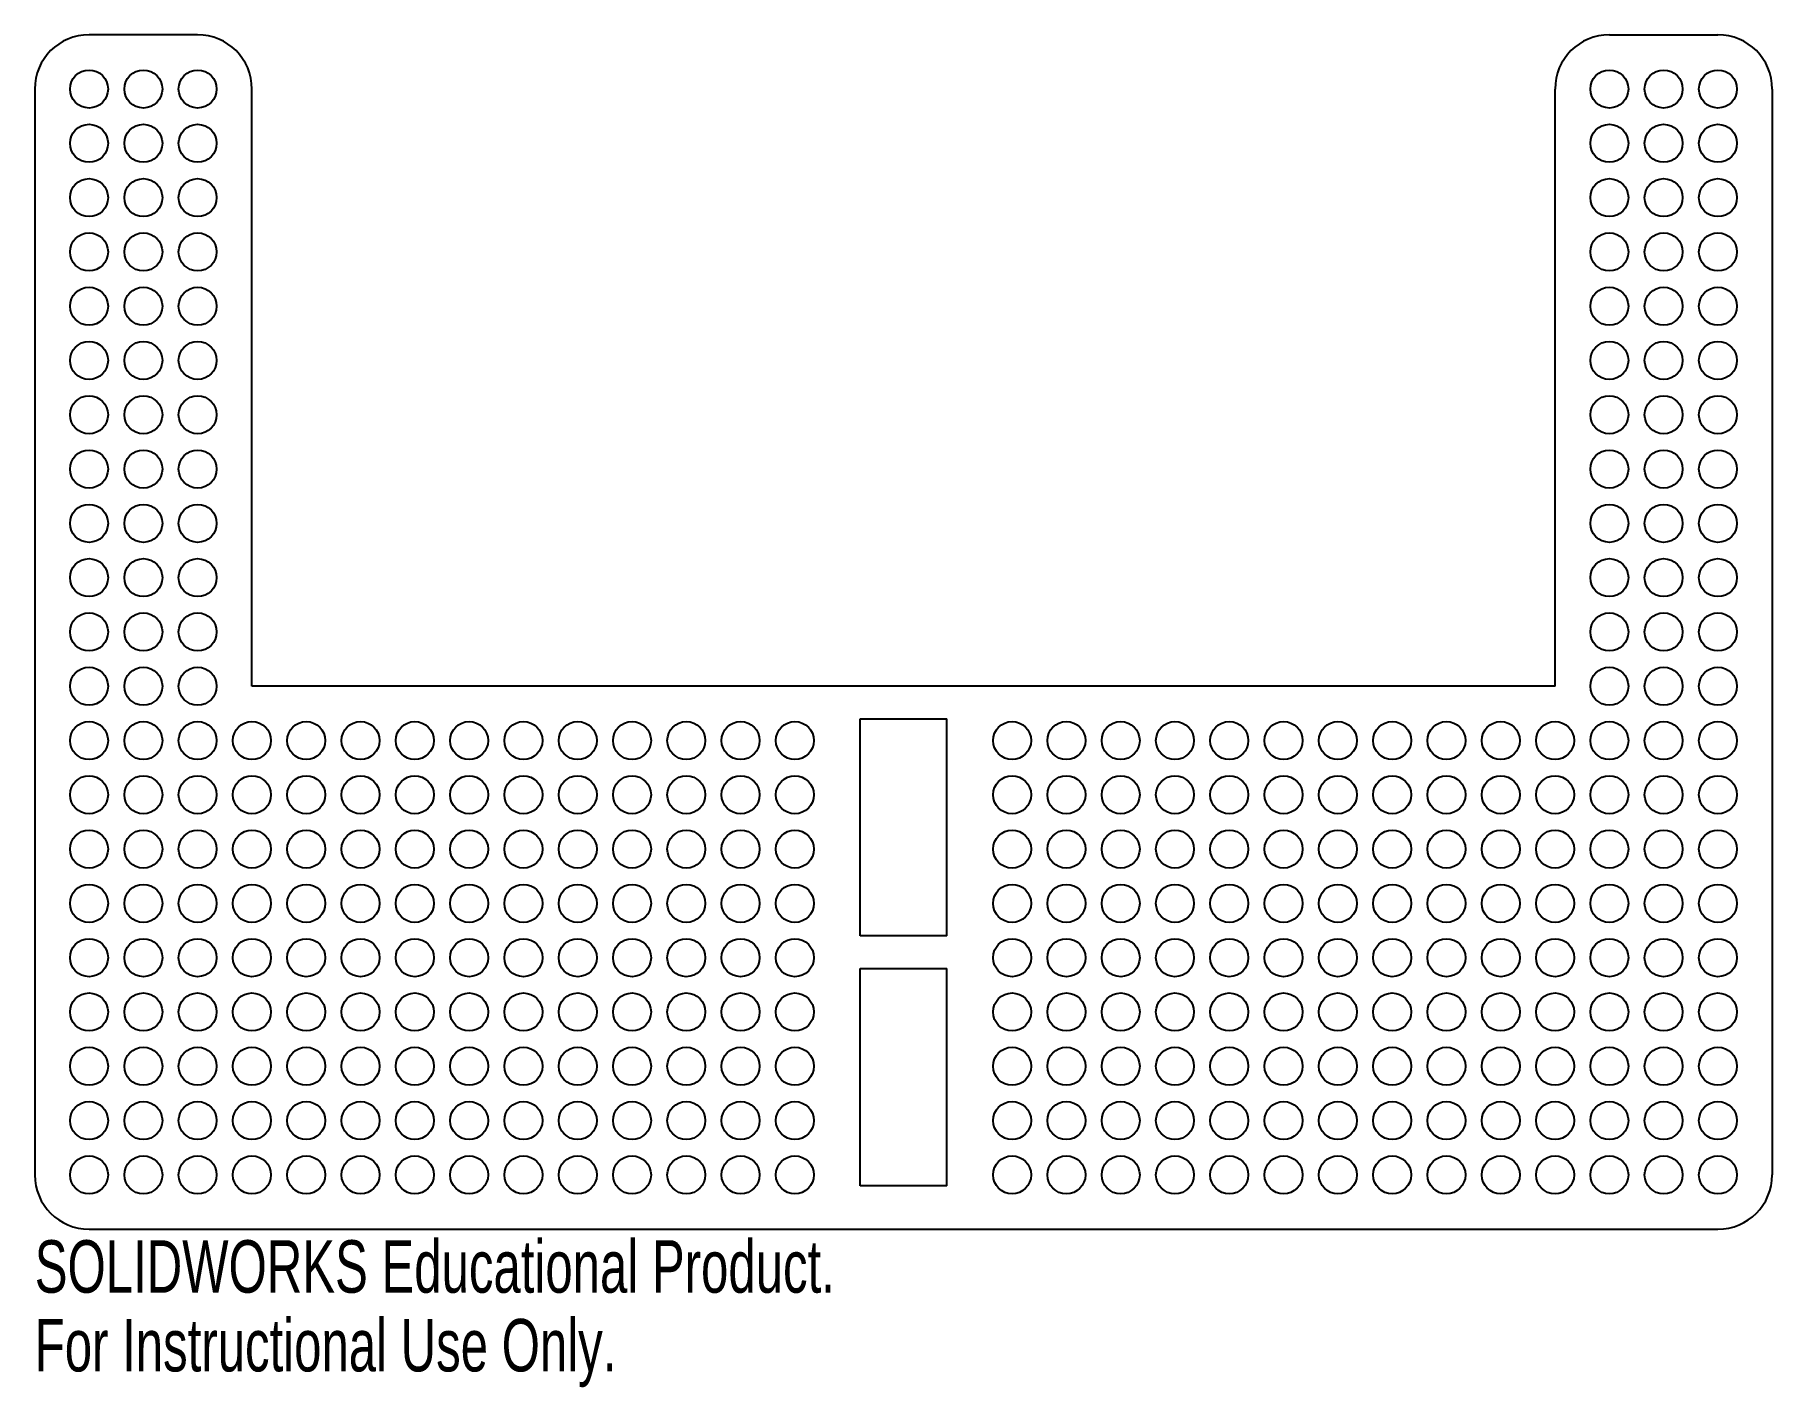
# Model space of a CAD drawing. Header units: millimetres. Extents: x -80 to 80, y -85 to 40.
import ezdxf

# ---------------------------------------------------------------- set-up
doc = ezdxf.new("R2010")
doc.units = ezdxf.units.MM
doc.styles.add('SLDTEXTSTYLE0', font='TXT', dxfattribs={"width": 0.7})

msp = doc.modelspace()

# ---------------------------------------------------------------- linework, layer by layer
at = {"color": 7, "linetype": 'Continuous', "lineweight": 25}
for p, q in [((-65, 40), (-75, 40)), ((65, 40), (75, 40)), ((-80, 35), (-80, -65)), ((-60, -20), (-60, 35)), ((60, -20), (60, 35)), ((80, 35), (80, -65)), ((60, -20), (-60, -20)), ((-4, -23), (4, -23)), ((-4, -43), (-4, -23)), ((4, -43), (4, -23)), ((4, -43), (-4, -43)), ((-4, -66), (-4, -46)), ((-4, -46), (4, -46)), ((4, -66), (4, -46)), ((4, -66), (-4, -66)), ((-75, -70), (75, -70))]:
    msp.add_line(p, q, dxfattribs=at)
for centre in [(-75, 35), (-70, 35), (-65, 35), (65, 35), (70, 35), (75, 35), (-75, 30), (-70, 30), (-65, 30), (65, 30), (70, 30), (75, 30), (-75, 25), (-70, 25), (-65, 25), (65, 25), (70, 25), (75, 25), (-75, 20), (-70, 20), (-65, 20), (65, 20), (70, 20), (75, 20), (-75, 15), (-70, 15), (-65, 15), (65, 15), (70, 15), (75, 15), (-75, 10), (-70, 10), (-65, 10), (65, 10), (70, 10), (75, 10), (-75, 5), (-70, 5), (-65, 5), (65, 5), (70, 5), (75, 5), (-75, 0), (-70, 0), (-65, 0), (65, 0), (70, 0), (75, 0), (-75, -5), (-70, -5), (-65, -5), (65, -5), (70, -5), (75, -5), (-75, -10), (-70, -10), (-65, -10), (65, -10), (70, -10), (75, -10), (-75, -15), (-70, -15), (-65, -15), (65, -15), (70, -15), (75, -15), (-75, -20), (-70, -20), (-65, -20), (65, -20), (70, -20), (75, -20), (-75, -25), (-70, -25), (-65, -25), (-60, -25), (-55, -25), (-50, -25), (-45, -25), (-40, -25), (-35, -25), (-30, -25), (-25, -25), (-20, -25), (-15, -25), (-10, -25), (10, -25), (15, -25), (20, -25), (25, -25), (30, -25), (35, -25), (40, -25), (45, -25), (50, -25), (55, -25), (60, -25), (65, -25), (70, -25), (75, -25), (-75, -30), (-70, -30), (-65, -30), (-60, -30), (-55, -30), (-50, -30), (-45, -30), (-40, -30), (-35, -30), (-30, -30), (-25, -30), (-20, -30), (-15, -30), (-10, -30), (10, -30), (15, -30), (20, -30), (25, -30), (30, -30), (35, -30), (40, -30), (45, -30), (50, -30), (55, -30), (60, -30), (65, -30), (70, -30), (75, -30), (-75, -35), (-70, -35), (-65, -35), (-60, -35), (-55, -35), (-50, -35), (-45, -35), (-40, -35), (-35, -35), (-30, -35), (-25, -35), (-20, -35), (-15, -35), (-10, -35), (10, -35), (15, -35), (20, -35), (25, -35), (30, -35), (35, -35), (40, -35), (45, -35), (50, -35), (55, -35), (60, -35), (65, -35), (70, -35), (75, -35), (-75, -40), (-70, -40), (-65, -40), (-60, -40), (-55, -40), (-50, -40), (-45, -40), (-40, -40), (-35, -40), (-30, -40), (-25, -40), (-20, -40), (-15, -40), (-10, -40), (10, -40), (15, -40), (20, -40), (25, -40), (30, -40), (35, -40), (40, -40), (45, -40), (50, -40), (55, -40), (60, -40), (65, -40), (70, -40), (75, -40), (-75, -45), (-70, -45), (-65, -45), (-60, -45), (-55, -45), (-50, -45), (-45, -45), (-40, -45), (-35, -45), (-30, -45), (-25, -45), (-20, -45), (-15, -45), (-10, -45), (10, -45), (15, -45), (20, -45), (25, -45), (30, -45), (35, -45), (40, -45), (45, -45), (50, -45), (55, -45), (60, -45), (65, -45), (70, -45), (75, -45), (-75, -50), (-70, -50), (-65, -50), (-60, -50), (-55, -50), (-50, -50), (-45, -50), (-40, -50), (-35, -50), (-30, -50), (-25, -50), (-20, -50), (-15, -50), (-10, -50), (10, -50), (15, -50), (20, -50), (25, -50), (30, -50), (35, -50), (40, -50), (45, -50), (50, -50), (55, -50), (60, -50), (65, -50), (70, -50), (75, -50), (-75, -55), (-70, -55), (-65, -55), (-60, -55), (-55, -55), (-50, -55), (-45, -55), (-40, -55), (-35, -55), (-30, -55), (-25, -55), (-20, -55), (-15, -55), (-10, -55), (10, -55), (15, -55), (20, -55), (25, -55), (30, -55), (35, -55), (40, -55), (45, -55), (50, -55), (55, -55), (60, -55), (65, -55), (70, -55), (75, -55), (-75, -60), (-70, -60), (-65, -60), (-60, -60), (-55, -60), (-50, -60), (-45, -60), (-40, -60), (-35, -60), (-30, -60), (-25, -60), (-20, -60), (-15, -60), (-10, -60), (10, -60), (15, -60), (20, -60), (25, -60), (30, -60), (35, -60), (40, -60), (45, -60), (50, -60), (55, -60), (60, -60), (65, -60), (70, -60), (75, -60), (-75, -65), (-70, -65), (-65, -65), (-60, -65), (-55, -65), (-50, -65), (-45, -65), (-40, -65), (-35, -65), (-30, -65), (-25, -65), (-20, -65), (-15, -65), (-10, -65), (10, -65), (15, -65), (20, -65), (25, -65), (30, -65), (35, -65), (40, -65), (45, -65), (50, -65), (55, -65), (60, -65), (65, -65), (70, -65), (75, -65)]:
    msp.add_circle(centre, 1.75, dxfattribs=at)
for centre, start, end in [((-75, 35), 90, 180), ((-65, 35), 0, 90), ((65, 35), 90, 180), ((75, 35), 0, 90), ((-75, -65), 180, 270), ((75, -65), 270, 0)]:
    msp.add_arc(centre, 5, start, end, dxfattribs=at)

# ---------------------------------------------------------------- texts
at = {"color": 7, "linetype": 'Continuous', "char_height": 4.8336, "attachment_point": 1, "style": 'SLDTEXTSTYLE0'}
for s, insert in [('SOLIDWORKS Educational Product.', (-80, -71.02)), ('For Instructional Use Only.', (-80, -78.27))]:
    msp.add_mtext(s, dxfattribs=dict(at, insert=insert))

doc.saveas('drawing.dxf')
